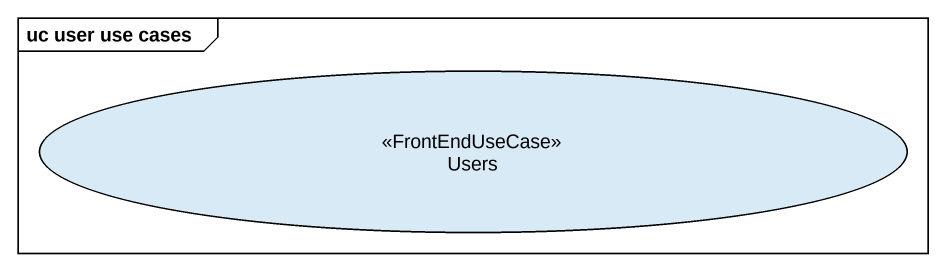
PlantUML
@startuml
mainframe uc user use cases
usecase Users <<FrontEndUseCase>>
@enduml
